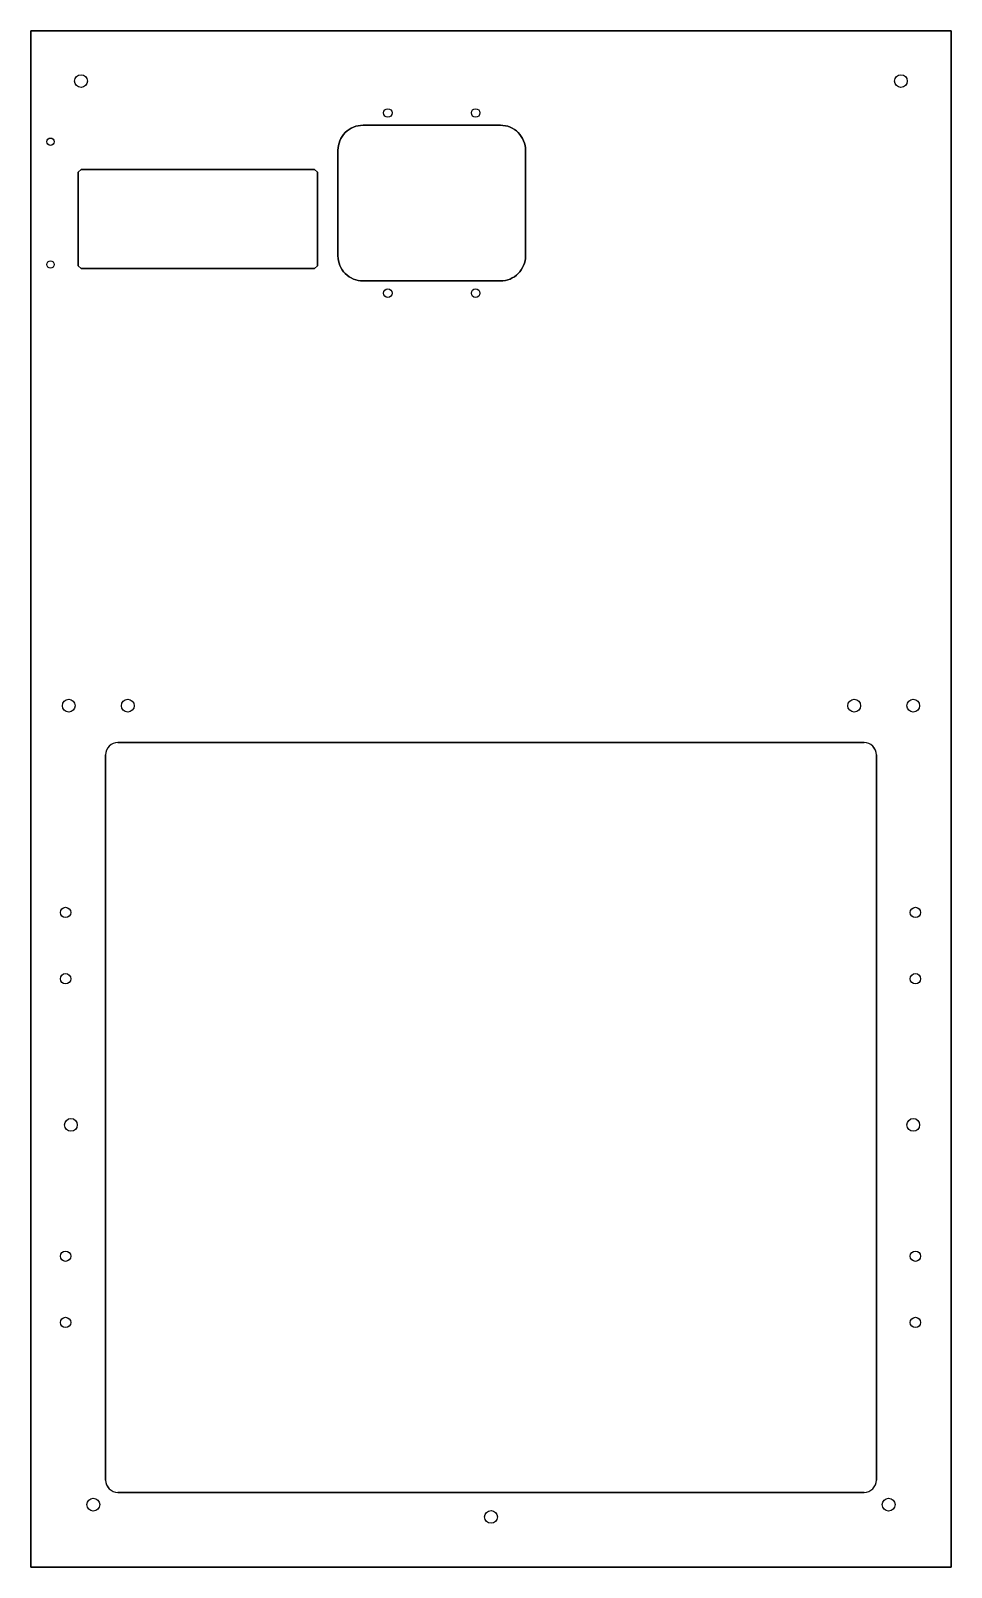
# Model space of a CAD drawing. Header units: millimetres. Extents: x -188 to 187, y -322 to 303.
import ezdxf

# ---------------------------------------------------------------- set-up
doc = ezdxf.new("R2010")
doc.units = ezdxf.units.MM
doc.layers.get('0').update_dxf_attribs({"linetype": 'CONTINUOUS'})

msp = doc.modelspace()

# ---------------------------------------------------------------- linework, layer by layer
for p, q in [((-152, 13.5), (151.99, 13.5)), ((-157, -286.9), (-157, 8.5)), ((156.99, 8.5), (156.99, -286.9)), ((151.99, -291.9), (-152, -291.9))]:
    msp.add_line(p, q)
for points in [[(-187.5, 303.4), (187.49, 303.4), (187.49, -322.4), (-187.5, -322.4)], [(187.49, -322.4), (187.49, 303.4), (-187.5, 303.4), (-187.5, -322.4)], [(-71.86, 206.51), (-167.02, 206.51), (-168.14, 207.63), (-168.14, 245.8), (-167.02, 246.91), (-71.86, 246.91), (-70.74, 245.8), (-70.74, 207.63)], [(-167.02, 206.51), (-71.86, 206.51), (-70.74, 207.63), (-70.74, 245.8), (-71.86, 246.91), (-167.02, 246.91), (-168.14, 245.8), (-168.14, 207.63)]]:
    msp.add_lwpolyline(points, close=True)
for points in [[(14.06, 254.71), (14.06, 211.71, -0.414214), (3.86, 201.51), (-52.14, 201.51, -0.414214), (-62.34, 211.71), (-62.34, 254.71, -0.414214), (-52.14, 264.91), (3.86, 264.91, -0.414214)], [(14.06, 211.71), (14.06, 254.71, 0.414214), (3.86, 264.91), (-52.14, 264.91, 0.414214), (-62.34, 254.71), (-62.34, 211.71, 0.414214), (-52.14, 201.51), (3.86, 201.51, 0.414214)], [(-157, 8.5), (-157, -286.9, 0.414214), (-152, -291.9), (151.99, -291.9, 0.414214), (156.99, -286.9), (156.99, 8.5, 0.414214), (151.99, 13.5), (-152, 13.5, 0.414214)]]:
    msp.add_lwpolyline(points, format="xyb", close=True)
for centre, radius in [((-167, 282.9), 2.6), ((-167, 282.9), 2.6), ((166.99, 282.9), 2.6), ((166.99, 282.9), 2.6), ((-42.03, 269.91), 1.75), ((-42.03, 269.91), 1.75), ((-6.26, 269.91), 1.75), ((-6.26, 269.91), 1.75), ((-179.44, 258.21), 1.5), ((-179.44, 258.21), 1.5), ((-179.44, 208.21), 1.5), ((-179.44, 208.21), 1.5), ((-42.02, 196.51), 1.75), ((-42.02, 196.51), 1.75), ((-6.26, 196.51), 1.75), ((-6.26, 196.51), 1.75), ((-172, 28.5), 2.6), ((-172, 28.5), 2.6), ((-147.95, 28.5), 2.6), ((-147.95, 28.5), 2.6), ((147.95, 28.5), 2.6), ((147.95, 28.5), 2.6), ((171.99, 28.5), 2.6), ((171.99, 28.5), 2.6), ((-173.28, -55.71), 2.1), ((-173.28, -55.71), 2.1), ((172.87, -55.71), 2.1), ((172.87, -55.71), 2.1), ((-173.28, -82.69), 2.1), ((-173.28, -82.69), 2.1), ((172.87, -82.69), 2.1), ((172.87, -82.69), 2.1), ((-171.12, -142.22), 2.6), ((-171.12, -142.22), 2.6), ((171.99, -142.22), 2.6), ((171.99, -142.22), 2.6), ((-173.28, -195.71), 2.1), ((-173.28, -195.71), 2.1), ((172.87, -195.71), 2.1), ((172.87, -195.71), 2.1), ((-173.28, -222.69), 2.1), ((-173.28, -222.69), 2.1), ((172.87, -222.69), 2.1), ((172.87, -222.69), 2.1), ((-162, -296.9), 2.6), ((-162, -296.9), 2.6), ((0, -301.9), 2.6), ((0, -301.9), 2.6), ((161.99, -296.9), 2.6), ((161.99, -296.9), 2.6)]:
    msp.add_circle(centre, radius)
for centre, start, end in [((-152, 8.5), 90, 180), ((151.99, 8.5), 0, 90), ((-152, -286.9), 180, 270), ((151.99, -286.9), -90, 0)]:
    msp.add_arc(centre, 5, start, end)

doc.saveas('drawing.dxf')
